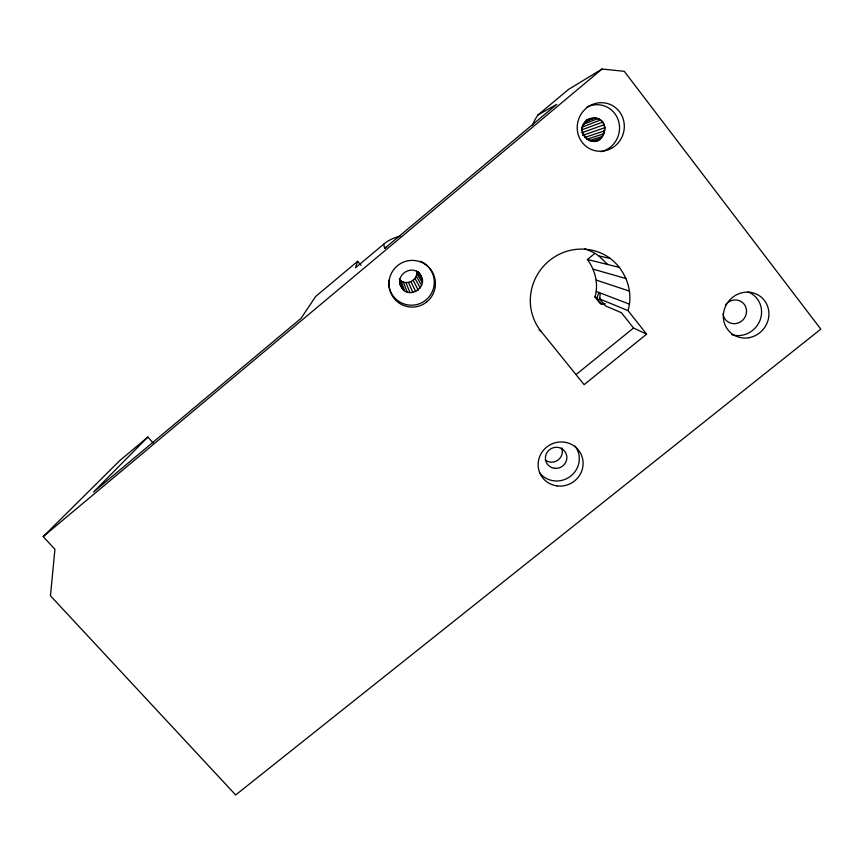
<?xml version="1.0" encoding="UTF-8"?>
<svg xmlns="http://www.w3.org/2000/svg" width="864" height="864" viewBox="0 0 864 864"><rect width="100%" height="100%" fill="white"/><g stroke="black" fill="none" stroke-linecap="round" stroke-linejoin="round"><path stroke-width="1.3" d="M604.94 127.656C600.566 161.266 562.658 123.79 594.994 117.914C614.671 120.766 600.48 152.15 585.306 137.56C572.778 123.001 601.052 107.968 604.94 127.656L582.466 135.421M539.147 329.994L541.156 331.495L584.129 384.653L646.628 334.141L633.55 328.007L621.454 312.746L605.47 305.867L599.573 298.922L600.242 293.911L598.676 293.306L596.927 297.842L598.19 299.894L601.636 304.214L605.264 303.858M399.222 279.018C405.13 286.859 418.727 280.519 416.664 270.972M399.697 282.647C403.931 303.48 433.166 287.237 418.446 272.214M601.636 304.214L600.134 303.577L594.918 297.011C598.849 284.234 595.199 270.086 587.434 259.481L594.529 253.66M646.628 334.141L627.988 310.586C633.787 291.708 625.806 270.292 610.276 258.455L598.828 255.938A48.222 46.98 -52 0 0 584.474 248.864M361.044 265.324L357.685 261.263L355.471 267.797L383.692 244.177A36.839 36.623 -84.8 0 1 400.118 236.326M153.144 442.962L147.884 437.044L93.56 491.994L301.082 318.319L315.662 296.449L357.685 261.263M532.58 125.129A37.789 36.472 -71.9 0 1 538.013 114.955L568.393 89.521L602.057 69.034L624.262 71.312L820.8 329.141L235.667 794.966L50.458 595.793L54.929 549.31L43.2 536.587L119.783 460.588L147.884 437.044M383.692 244.177L384.62 248.4L556.762 104.339L538.013 114.955M43.2 536.587L602.057 69.034M598.19 299.894L600.264 298.199M576.212 374.436L633.55 328.007M586.721 119.912L589.162 118.919M585.846 120.539L592.024 118.012M584.237 122.267L594.994 117.914M583.362 124.34L597.899 118.573M582.12 127.116L600.502 120.02M581.612 129.967L602.64 122.105M581.742 132.775L604.152 124.718M584.982 137.354L604.94 130.712M586.796 139.277L604.195 133.682M589.151 140.616L602.737 136.372M591.689 141.35L600.664 138.607M594.302 141.383L596.84 140.616M587.434 259.481L619.574 267.44M593.19 269.179L626.152 278.608M596.225 280.098L629.586 291.157M596.322 291.481L629.64 304.225M594.918 297.011L596.927 297.842M599.573 298.922L627.988 310.586M419.753 274.201C412.085 263.995 394.999 274.849 400.82 286.146M598.828 255.938L607.684 264.503M417.928 271.566L421.308 276.707M417.355 272.041L422.161 279.526M416.761 273.575L422.269 282.485M416.178 276.113L421.6 285.358M414.958 278.424L420.228 287.971M413.197 280.325L418.219 290.131M410.994 281.718L415.735 291.697M408.521 282.485L412.927 292.561M405.929 282.582L409.99 292.68M403.412 281.999L407.128 292.021M401.123 280.789L404.536 290.65M399.611 280.217L402.386 288.641M541.156 331.495A50.695 49.324 -51.2 0 1 544.493 265.162A50.695 49.324 -51.2 0 1 610.276 258.455M586.98 107.017A23.933 23.004 -70.3 0 1 618.397 120.56A23.933 23.004 -70.3 0 1 601.247 151.697M575.068 446.051A22.237 21.524 -28.5 0 1 570.283 476.431A22.237 21.524 -28.5 0 1 539.46 472.651M420.606 261.263A22.918 22.799 -78.5 0 1 433.253 289.116A22.918 22.799 -78.5 0 1 407.009 304.765A22.918 22.799 -78.5 0 1 388.778 280.228M384.62 248.4A40.964 40.748 -80.1 0 1 386.705 246.769M748.04 291.956A23.015 21.881 -48.9 0 1 759.996 320.339A23.015 21.881 -48.9 0 1 731.516 334.595M725.458 304.97A12.118 11.534 -49 0 1 744.163 304.225A12.118 11.534 -49 0 1 739.152 322.596A12.118 11.534 -49 0 1 723.038 313.837M561.611 447.887A10.541 10.217 -28.7 0 1 545.303 460.08M554.483 468.277A10.8 10.454 -28.5 0 0 566.136 453.751A10.8 10.454 -28.5 0 0 547.776 451.44A10.8 10.454 -28.5 0 0 554.483 468.277M748.742 337.727A23.458 22.28 -48.7 0 0 764.424 300.478A23.458 22.28 -48.7 0 0 725.198 307.066A23.458 22.28 -48.7 0 0 748.742 337.727M611.41 148.37A24.408 23.458 -70.1 0 0 613.624 106.294A24.408 23.458 -70.1 0 0 577.228 126.284A24.408 23.458 -70.1 0 0 611.41 148.37M426.956 301.741A23.36 23.242 -77.3 0 0 420.347 261.857A23.36 23.242 -77.3 0 0 389.254 287.626A23.36 23.242 -77.3 0 0 426.956 301.741M557.118 485.914A22.658 21.902 -28.3 0 0 581.612 455.522A22.658 21.902 -28.3 0 0 543.143 450.619A22.658 21.902 -28.3 0 0 557.118 485.914"/></g></svg>
